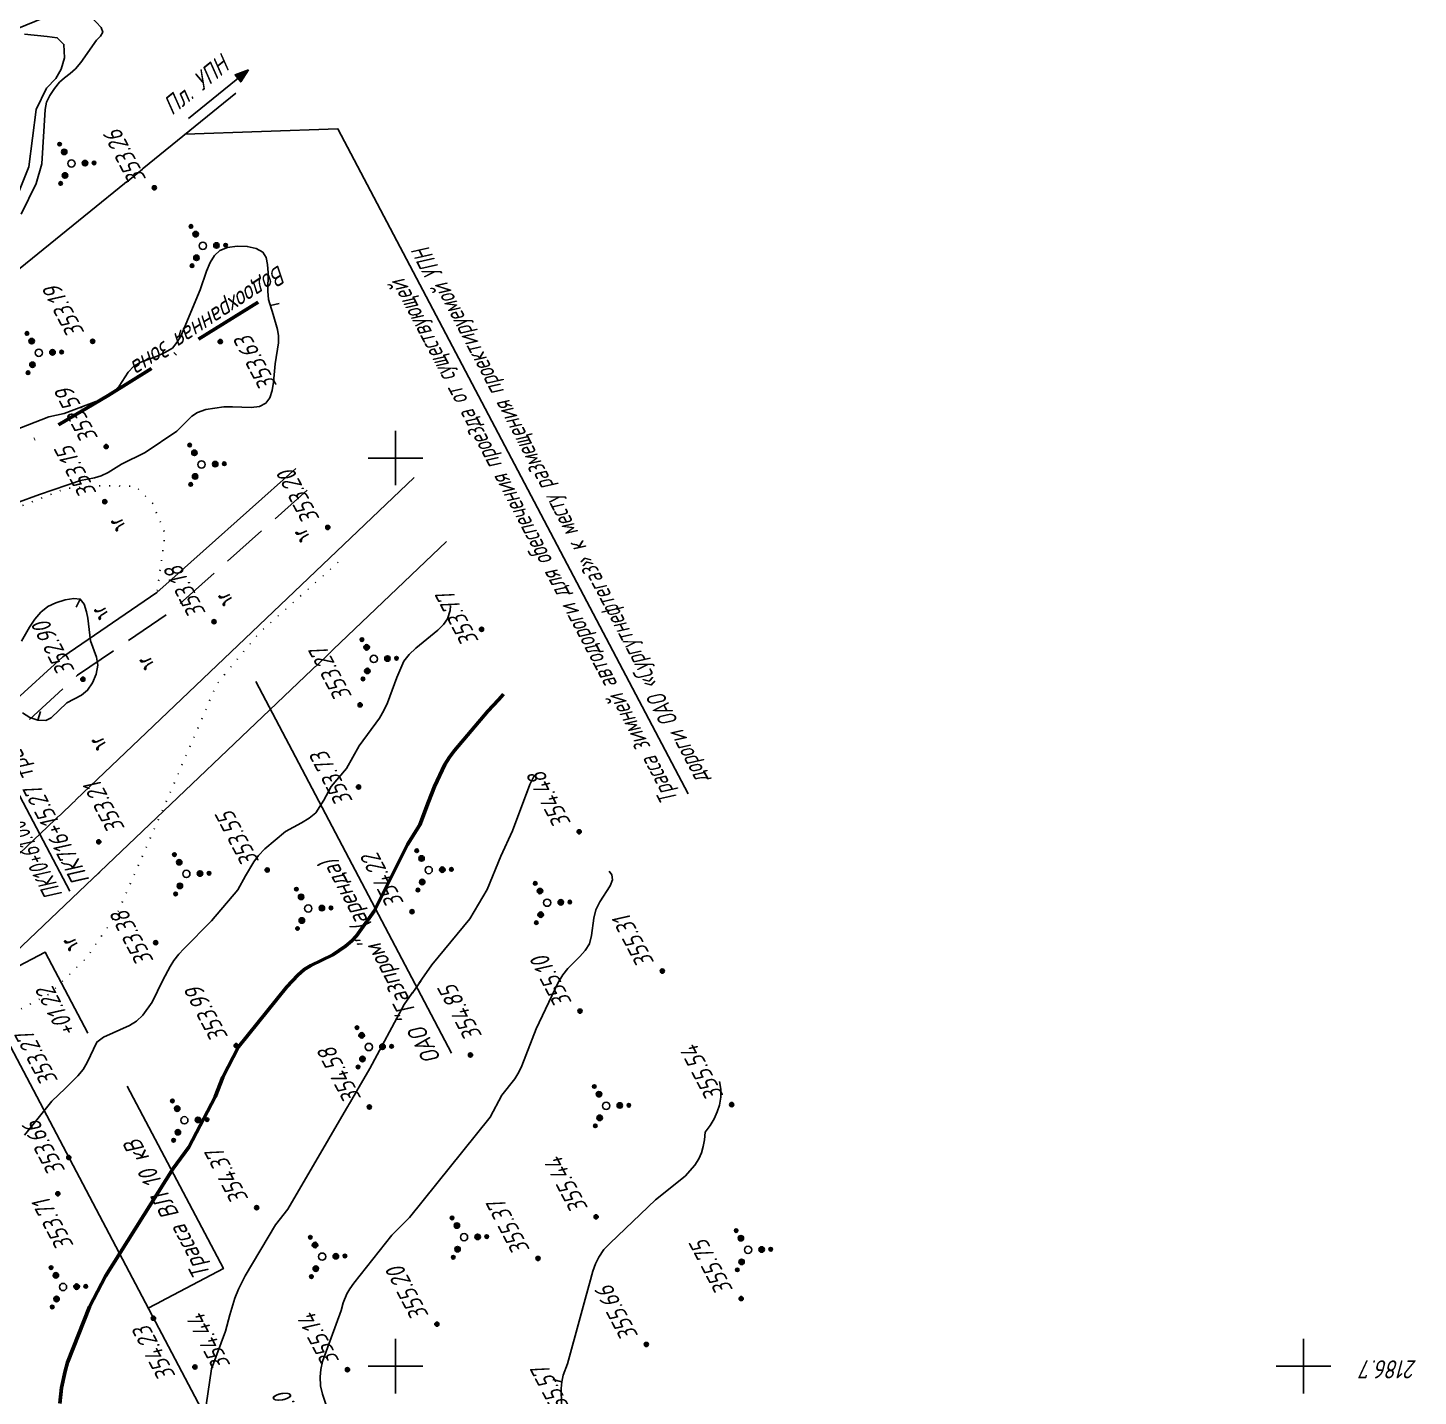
# Model space of a CAD drawing. Extents: x 1519167 to 1519613, y 2186570 to 2187012.
# Drawn here: x 1519459.5 to 1519612.6, y 2186696.7 to 2186847.4 of the extents above; entities that cross this region are included whole.
import ezdxf
from ezdxf.enums import TextEntityAlignment as Align

# ---------------------------------------------------------------- set-up
doc = ezdxf.new("R2010")
doc.units = 0
for name, pattern in [('ACAD_ISO10W100', [18, 12, -3, 0, -3]), ('ИИDash_50_20', [7, 5, -2]), ('ИИDot', [1, 0, -1])]:
    doc.linetypes.add(name, pattern=pattern)
for name, color, linetype, lineweight in [('ИИ_ГЕОСЕТКА_025', 3, 'Continuous', 25), ('ИИ_ГИДРОГРАФИЯ_025', 3, 'Continuous', 25), ('ИИ_ГИДРОЛОГИЯ_025', 150, 'Continuous', 25), ('ИИ_ГРАНИЦА_025', 7, 'Continuous', 25), ('ИИ_ДОРОГА_025', 7, 'Continuous', 25), ('ИИ_КОНТУР_025', 7, 'ИИDot', 25), ('ИИ_ОТМЕТКА_025', 7, 'Continuous', 25), ('ИИ_ПИКЕТАЖ_025', 7, 'Continuous', 25), ('ИИ_РАЗМЕР_025', 7, 'Continuous', 25), ('ИИ_РЕЛЬЕФ_025', 34, 'Continuous', 25), ('ИИ_РЕЛЬЕФ_050', 34, 'Continuous', 50), ('ИИ_ТЕКСТ_025', 7, 'Continuous', 25), ('ИИ_ТРАССА_АД_025', 1, 'Continuous', 25), ('ИИ_ТРАССА_ЛЭП_025', 7, 'Continuous', 25), ('ИИ_УГОДЬЯ_025', 7, 'Continuous', 25)]:
    doc.layers.add(name, color=color, linetype=linetype, lineweight=lineweight)
doc.styles.add('VNIPISIMPLEXCUR', font='simplex.shx', dxfattribs={"width": 0.8, "oblique": 15})
doc.linetypes.add('ИИ05485', pattern='A,19.47,-0.53,[37,3dservice.shx,S=1.5,R=0,X=0,Y=0],-0.53,19.47', length=40)
doc.dimstyles.new('ИИ-1000-м-dm$2', dxfattribs={"dimtxt": 2.5, "dimasz": 2.5, "dimexe": 1.25, "dimexo": 0, "dimgap": 1, "dimtad": 2, "dimtoh": 1, "dimzin": 1, "dimdsep": 46, "dimtxsty": 'VNIPISIMPLEXCUR', "dimcen": 2.5, "dimaunit": 1, "dimazin": 0, "dimtfac": 1, "dimtmove": 1, "dimatfit": 2, "dimfxl": 1, "dimarcsym": 0})

# ---------------------------------------------------------------- blocks, each defined once
blk = doc.blocks.new('ИИ053952')
at = {"linetype": 'Continuous', "lineweight": 25}
h = blk.add_hatch(color=0, dxfattribs=at)
edge = h.paths.add_edge_path()
edge.add_arc((-1.31, 2.13), 0.2, 0, 360)
h = blk.add_hatch(color=0, dxfattribs=at)
edge = h.paths.add_edge_path()
edge.add_arc((-0.79, 1.28), 0.3, 0, 360)
h = blk.add_hatch(color=0, dxfattribs=at)
edge = h.paths.add_edge_path()
edge.add_arc((1.5, 0.04), 0.3, 0, 360)
h = blk.add_hatch(color=0, dxfattribs=at)
edge = h.paths.add_edge_path()
edge.add_arc((2.5, 0.07), 0.2, 0, 360)
h = blk.add_hatch(color=0, dxfattribs=at)
edge = h.paths.add_edge_path()
edge.add_arc((-0.71, -1.32), 0.3, 0, 360)
h = blk.add_hatch(color=0, dxfattribs=at)
edge = h.paths.add_edge_path()
edge.add_arc((-1.19, -2.2), 0.2, 0, 360)
at = {"color": 0, "linetype": 'Continuous', "lineweight": 25}
for centre, radius in [((-1.31, 2.13), 0.2), ((-0.79, 1.28), 0.3), ((0, 0), 0.4), ((1.5, 0.04), 0.3), ((2.5, 0.07), 0.2), ((-0.71, -1.32), 0.3), ((-1.19, -2.2), 0.2)]:
    blk.add_circle(centre, radius, dxfattribs=at)
blk = doc.blocks.new('ИИ05403')
at = {"linetype": 'Continuous', "lineweight": 25}
for points in [[(-0.37, 1.1), (-0.43, 1.16), (-0.48, 1.18), (-0.52, 1.19), (-0.56, 1.17), (-0.58, 1.14), (-0.59, 1.09), (-0.57, 1.06), (-0.53, 1.04), (-0.48, 1.02), (-0.42, 1), (-0.36, 0.95), (-0.32, 0.9), (-0.28, 0.81), (-0.25, 0.71), (-0.23, 0.63), (-0.24, 0.69), (-0.25, 0.79), (-0.28, 0.88), (-0.3, 0.97), (-0.33, 1.04)], [(0.42, 1), (0.48, 1.02), (0.53, 1.04), (0.57, 1.06), (0.59, 1.09), (0.58, 1.14), (0.56, 1.17), (0.52, 1.19), (0.48, 1.18), (0.43, 1.16), (0.37, 1.1), (0.33, 1.04), (0.3, 0.97), (0.28, 0.88), (0.25, 0.79), (0.24, 0.69), (0.23, 0.63), (0.25, 0.71), (0.28, 0.81), (0.32, 0.9), (0.36, 0.95)]]:
    blk.add_hatch(color=0, dxfattribs=at).paths.add_polyline_path(points)
at = {"color": 0, "linetype": 'Continuous', "lineweight": 25}
for points in [[(-0.23, 0.63), (-0.25, 0.71), (-0.28, 0.81), (-0.32, 0.9), (-0.36, 0.95), (-0.42, 1), (-0.48, 1.02), (-0.53, 1.04), (-0.57, 1.06), (-0.59, 1.09), (-0.58, 1.14), (-0.56, 1.17), (-0.52, 1.19), (-0.48, 1.18), (-0.43, 1.16), (-0.37, 1.1), (-0.33, 1.04), (-0.3, 0.97), (-0.28, 0.88), (-0.25, 0.79), (-0.24, 0.69), (-0.23, 0.63), (-0.2, 0)], [(0.23, 0.63), (0.25, 0.71), (0.28, 0.81), (0.32, 0.9), (0.36, 0.95), (0.42, 1), (0.48, 1.02), (0.53, 1.04), (0.57, 1.06), (0.59, 1.09), (0.58, 1.14), (0.56, 1.17), (0.52, 1.19), (0.48, 1.18), (0.43, 1.16), (0.37, 1.1), (0.33, 1.04), (0.3, 0.97), (0.28, 0.88), (0.25, 0.79), (0.24, 0.69), (0.23, 0.63), (0.2, 0)]]:
    blk.add_lwpolyline(points, dxfattribs=at)
blk = doc.blocks.new('ИИ15008')
at = {"linetype": 'Continuous', "lineweight": 25}
blk.add_hatch(color=0, dxfattribs=at).paths.add_polyline_path([(0, 0), (1.5, -0.5), (1.5, 0.5)])
at = {"color": 0, "linetype": 'Continuous', "lineweight": 25}
blk.add_lwpolyline([(0, 0), (1.5, -0.5), (1.5, 0.5)], close=True, dxfattribs=at)
blk.add_lwpolyline([(8.5, 0), (0, 0)], dxfattribs=at)
blk = doc.blocks.new('ИИ053296')
at = {"color": 0, "linetype": 'Continuous', "lineweight": 25}
blk.add_lwpolyline([(0, 0), (1, 0)], dxfattribs=at)
blk = doc.blocks.new('ИИ05012')
at = {"color": 0, "linetype": 'Continuous', "lineweight": 25, "flags": 128}
for points in [[(0, 3), (0, -3)], [(-3, 0), (3, 0)]]:
    blk.add_lwpolyline(points, dxfattribs=at)
blk = doc.blocks.new('PICKET')
at = {"color": 0, "linetype": 'Continuous', "lineweight": 25}
for p, q in [((-0.23, 0), (0.23, 0)), ((0, 0.23), (0, -0.23))]:
    blk.add_line(p, q, dxfattribs=at)
blk.add_circle((0, 0), 0.23, dxfattribs=at)
at = {"color": 0, "linetype": 'Continuous', "style": 'VNIPISIMPLEXCUR', "oblique": 15, "width": 0.8}
blk.add_attdef('OTMETKA', (1.25, 0.3), '', height=2, dxfattribs=at)
at = {"color": 8, "linetype": 'Continuous', "style": 'VNIPISIMPLEXCUR', "oblique": 15, "width": 0.8, "flags": 1}
blk.add_attdef('NOMER', (1.25, -2.7), '', height=2, dxfattribs=at)
blk = doc.blocks.new('*D42')
at = {"layer": 'Defpoints', "color": 0, "transparency": 16777216}
for p in [(1519482.41, 2186840.19), (1519363.31, 2186746.82), (1519375.85, 2186713.32), (1519273.87, 2186671.02), (1519434.06, 2186602.84)]:
    blk.add_point(p, dxfattribs=at)
at = {"layer": 'ИИ_РАЗМЕР_025', "color": 0, "lineweight": -2, "transparency": 16777216}
for p, q in [((1519367.83, 2186756.78), (1519364.26, 2186763.56)), ((1519362.07, 2186747.22), (1519367.83, 2186756.78)), ((1519360.93, 2186741.64), (1519357.69, 2186747.79))]:
    blk.add_line(p, q, dxfattribs=at)
blk.add_arc((1519360.93, 2186741.64), 5.7, 59.2744, 97.5583, dxfattribs=at)
at = {"layer": 'ИИ_РАЗМЕР_025', "color": 0, "transparency": 16777216}
for points in [[(1519360.28, 2186746.97), (1519360.08, 2186747.61), (1519358.27, 2186746.68)], [(1519364.05, 2186746.79), (1519363.62, 2186746.29), (1519365.35, 2186745.23)]]:
    blk.add_solid(points, dxfattribs=at)
at = {"layer": 'ИИ_РАЗМЕР_025', "color": 0, "transparency": 16777216, "insert": (1519364.44, 2186759.61), "char_height": 2, "attachment_point": 5, "rotation": 117.7798, "style": 'VNIPISIMPLEXCUR'}
blk.add_mtext("78°44'", dxfattribs=at)
blk = doc.blocks.new('*D43')
at = {"layer": 'Defpoints', "color": 0, "transparency": 16777216}
for p in [(1519297.92, 2186946.83), (1519482.41, 2186840.19), (1519396.45, 2186775.82), (1519273.87, 2186671.02), (1519469.34, 2186621.43)]:
    blk.add_point(p, dxfattribs=at)
at = {"layer": 'ИИ_РАЗМЕР_025', "color": 0, "lineweight": -2, "transparency": 16777216}
for p, q in [((1519395.36, 2186782.26), (1519391.79, 2186789.04)), ((1519394.4, 2186776.48), (1519395.36, 2186782.26))]:
    blk.add_line(p, q, dxfattribs=at)
blk.add_arc((1519392.51, 2186767.27), 9.41, 51.249, 105.5802, dxfattribs=at)
at = {"layer": 'ИИ_РАЗМЕР_025', "color": 0, "transparency": 16777216}
for points in [[(1519390.11, 2186776.02), (1519389.86, 2186776.64), (1519388.13, 2186775.59)], [(1519398.64, 2186774.84), (1519398.17, 2186774.37), (1519399.82, 2186773.19)]]:
    blk.add_solid(points, dxfattribs=at)
at = {"layer": 'ИИ_РАЗМЕР_025', "color": 0, "transparency": 16777216, "insert": (1519391.96, 2186785.08), "char_height": 2, "attachment_point": 5, "rotation": 117.7798, "style": 'VNIPISIMPLEXCUR'}
blk.add_mtext("78°44'", dxfattribs=at)
blk = doc.blocks.new('ИИ15002')
at = {"linetype": 'Continuous', "lineweight": 25}
h = blk.add_hatch(color=0, dxfattribs=at)
edge = h.paths.add_edge_path()
edge.add_arc((0, 0), 0.3, 0, 360)
at = {"color": 0, "linetype": 'Continuous', "lineweight": 25}
blk.add_circle((0, 0), 0.3, dxfattribs=at)
at = {"color": 0, "linetype": 'Continuous', "style": 'VNIPISIMPLEXCUR', "oblique": 15, "width": 0.8}
blk.add_attdef('STATIONING', (1, 1.3), '', height=2, rotation=90, dxfattribs=at)
at = {"color": 7, "linetype": 'Continuous', "style": 'VNIPISIMPLEXCUR', "oblique": 15, "width": 0.8}
blk.add_attdef('HEIGHT', text='', height=2, dxfattribs=at).set_placement((0, -1.3), align=Align.TOP_CENTER)
blk = doc.blocks.new('ИИ150022')
at = {"linetype": 'Continuous', "lineweight": 25}
h = blk.add_hatch(color=0, dxfattribs=at)
edge = h.paths.add_edge_path()
edge.add_arc((0, 0), 0.3, 0, 360)
at = {"color": 0, "linetype": 'Continuous', "lineweight": 25}
blk.add_circle((0, 0), 0.3, dxfattribs=at)
at = {"color": 0, "linetype": 'Continuous', "style": 'VNIPISIMPLEXCUR', "oblique": 15, "width": 0.8}
for tag, p in [('STATIONING1', (1, 4.7)), ('STATIONING2', (1, 1.3))]:
    blk.add_attdef(tag, p, '', height=2, dxfattribs=at)
at = {"color": 7, "linetype": 'Continuous', "style": 'VNIPISIMPLEXCUR', "oblique": 15, "width": 0.8}
blk.add_attdef('HEIGHT', text='', height=2, dxfattribs=at).set_placement((0, -1.3), align=Align.TOP_CENTER)

msp = doc.modelspace()

# ---------------------------------------------------------------- linework, layer by layer
at = {"layer": 'ИИ_ГИДРОГРАФИЯ_025', "flags": 128}
msp.add_lwpolyline([(1519457.104, 2186825.721), (1519459.631, 2186832.056), (1519460.426, 2186838.369), (1519461.566, 2186840.745), (1519462.606, 2186841.784), (1519463.2, 2186842.824), (1519463.547, 2186844.061), (1519463.498, 2186845.546), (1519462.751, 2186846.286), (1519461.662, 2186846.435), (1519459.135, 2186846.682)], dxfattribs=at)

# ---------------------------------------------------------------- block references
at = {"layer": 'ИИ_ГЕОСЕТКА_025'}
for p in [(1519500, 2186700), (1519600, 2186700)]:
    msp.add_blockref('ИИ05012', p, dxfattribs=at)
at = {"layer": 'ИИ_РЕЛЬЕФ_025', "rotation": 72.40562844251751}
msp.add_blockref('ИИ053296', (1519460.604, 2186771.129, 353), dxfattribs=at)
at = {"layer": 'ИИ_УГОДЬЯ_025'}
for p in [(1519478.648, 2186799.297), (1519503.661, 2186754.635), (1519490.401, 2186750.401), (1519516.704, 2186751.041), (1519523.201, 2186728.671), (1519491.935, 2186712.068)]:
    msp.add_blockref('ИИ053952', p, dxfattribs=at)
at = {"layer": 'ИИ_УГОДЬЯ_025', "rotation": 117.7797222222222}
for p in [(1519470.046, 2186793.026), (1519481.847, 2186784.808), (1519468.174, 2186783.28), (1519473.189, 2186777.753), (1519467.929, 2186768.901), (1519464.849, 2186746.814)]:
    msp.add_blockref('ИИ05403', p, dxfattribs=at)

# ---------------------------------------------------------------- wipeouts: each hides what was drawn before it
at = {"lineweight": 0}
for points, layer in [([(1519612.63, 2186700.798), (1519604.195, 2186700.798), (1519604.195, 2186698.518), (1519612.63, 2186698.518)], 'ИИ_ГЕОСЕТКА_025'), ([(1519487.003, 2186821.367), (1519467.07, 2186808.225), (1519468.325, 2186806.322), (1519488.258, 2186819.463)], 'ИИ_ГИДРОЛОГИЯ_025'), ([(1519472.744, 2186830.758), (1519468.824, 2186838.197), (1519466.807, 2186837.135), (1519470.726, 2186829.695)], 'ИИ_ОТМЕТКА_025'), ([(1519465.946, 2186813.855), (1519462.169, 2186821.025), (1519460.151, 2186819.962), (1519463.928, 2186812.792)], 'ИИ_ОТМЕТКА_025'), ([(1519479.314, 2186782.978), (1519475.501, 2186790.215), (1519473.484, 2186789.152), (1519477.296, 2186781.915)], 'ИИ_ОТМЕТКА_025'), ([(1519464.874, 2186776.648), (1519460.931, 2186784.132), (1519458.914, 2186783.069), (1519462.856, 2186775.585)], 'ИИ_ОТМЕТКА_025'), ([(1519466.62, 2186758.74), (1519462.914, 2186765.776), (1519460.896, 2186764.713), (1519464.603, 2186757.678)], 'ИИ_ОТМЕТКА_025'), ([(1519485.174, 2186755.638), (1519481.219, 2186763.145), (1519479.202, 2186762.082), (1519483.156, 2186754.575)], 'ИИ_ОТМЕТКА_025'), ([(1519472.893, 2186747.637), (1519468.938, 2186755.144), (1519466.921, 2186754.081), (1519470.876, 2186746.574)], 'ИИ_ОТМЕТКА_025'), ([(1519528.684, 2186744.508), (1519524.977, 2186751.543), (1519522.96, 2186750.481), (1519526.666, 2186743.445)], 'ИИ_ОТМЕТКА_025'), ([(1519519.624, 2186740.098), (1519515.823, 2186747.312), (1519513.806, 2186746.25), (1519517.606, 2186739.035)], 'ИИ_ОТМЕТКА_025'), ([(1519507.554, 2186735.268), (1519503.599, 2186742.775), (1519501.582, 2186741.712), (1519505.536, 2186734.205)], 'ИИ_ОТМЕТКА_025'), ([(1519496.424, 2186729.538), (1519492.469, 2186737.045), (1519490.452, 2186735.982), (1519494.406, 2186728.475)], 'ИИ_ОТМЕТКА_025'), ([(1519536.324, 2186729.808), (1519532.429, 2186737.201), (1519530.412, 2186736.138), (1519534.306, 2186728.745)], 'ИИ_ОТМЕТКА_025'), ([(1519521.089, 2186716.887), (1519517.194, 2186724.281), (1519515.177, 2186723.218), (1519519.072, 2186715.824)], 'ИИ_ОТМЕТКА_025'), ([(1519537.364, 2186708.448), (1519533.409, 2186715.955), (1519531.392, 2186714.892), (1519535.346, 2186707.385)], 'ИИ_ОТМЕТКА_025'), ([(1519504.248, 2186705.706), (1519500.306, 2186713.191), (1519498.289, 2186712.128), (1519502.231, 2186704.643)], 'ИИ_ОТМЕТКА_025'), ([(1519526.924, 2186703.398), (1519523.004, 2186710.837), (1519520.987, 2186709.775), (1519524.906, 2186702.335)], 'ИИ_ОТМЕТКА_025'), ([(1519519.299, 2186693.621), (1519515.273, 2186701.263), (1519513.256, 2186700.2), (1519517.282, 2186692.558)], 'ИИ_ОТМЕТКА_025'), ([(1519475.612, 2186837.655), (1519483.399, 2186843.984), (1519481.961, 2186845.753), (1519474.174, 2186839.424)], 'ИИ_ТЕКСТ_025'), ([(1519534.616, 2186764.804), (1519496.35, 2186837.444), (1519494.333, 2186836.381), (1519532.599, 2186763.742)], 'ИИ_ТЕКСТ_025'), ([(1519477.752, 2186709.558), (1519463.713, 2186736.209), (1519461.358, 2186734.969), (1519475.398, 2186708.318)], 'ИИ_ТЕКСТ_025'), ([(1519491.325, 2186691.829), (1519487.312, 2186699.448), (1519485.294, 2186698.386), (1519489.308, 2186690.766)], 'ИИ_ТЕКСТ_025')]:
    msp.add_wipeout(points, dxfattribs=at).dxf.layer = layer

# ---------------------------------------------------------------- next in the draw order: linework, layer by layer
at = {"layer": 'ИИ_ПИКЕТАЖ_025', "color": 7}
msp.add_lwpolyline([(1519454.134, 2186741.76), (1519461.412, 2186745.594), (1519466.107, 2186736.68)], dxfattribs=at)
at = {"layer": 'ИИ_РЕЛЬЕФ_025'}
for points, elevation in [([(1519458.505, 2186847.339), (1519462.911, 2186849.128), (1519463.769, 2186849.278), (1519464.713, 2186849.19), (1519465.666, 2186848.927), (1519466.478, 2186848.527), (1519467.044, 2186847.989), (1519467.58, 2186847.421), (1519467.792, 2186846.886), (1519467.525, 2186846.44), (1519467.082, 2186846.032), (1519465.352, 2186843.557), (1519464.775, 2186842.864), (1519464.164, 2186842.328), (1519463.554, 2186841.885), (1519462.992, 2186841.379), (1519462.436, 2186840.685), (1519461.934, 2186839.92), (1519461.577, 2186839.178), (1519461.426, 2186838.375), (1519461.065, 2186832.398), (1519460.45, 2186830.237), (1519458.774, 2186826.864)], 353), ([(1519458.805, 2186779.832), (1519459.717, 2186781.386), (1519460.3, 2186782.247), (1519460.96, 2186783.03), (1519461.7, 2186783.638), (1519462.588, 2186784.075), (1519463.615, 2186784.402), (1519464.581, 2186784.554), (1519465.288, 2186784.463), (1519465.726, 2186783.911), (1519465.959, 2186783.081), (1519466.116, 2186782.382), (1519466.42, 2186779.881), (1519467.086, 2186778.086), (1519467.213, 2186777.19), (1519467.036, 2186776.222), (1519466.641, 2186775.256), (1519466.098, 2186774.437), (1519465.424, 2186773.885), (1519463.808, 2186773.047), (1519462.086, 2186771.39), (1519461.514, 2186771.092), (1519460.604, 2186771.129), (1519459.742, 2186771.449), (1519458.935, 2186771.949)], 353), ([(1519535.701, 2186731.366), (1519535.836, 2186730.495), (1519535.828, 2186729.622), (1519535.678, 2186728.748), (1519535.438, 2186728.003), (1519535.094, 2186727.256), (1519534.647, 2186726.509), (1519534.097, 2186725.76)], 355.5), ([(1519534.097, 2186725.76), (1519534.027, 2186724.947), (1519533.89, 2186724.187), (1519533.687, 2186723.482), (1519533.417, 2186722.83), (1519532.972, 2186722.145), (1519531.889, 2186720.93), (1519528.652, 2186718.312), (1519523.632, 2186713.54), (1519522.963, 2186712.836), (1519522.388, 2186712.024), (1519522.032, 2186711.282), (1519521.743, 2186710.462), (1519518.964, 2186700.266), (1519518.481, 2186699.016), (1519518.305, 2186698.266), (1519518.246, 2186697.535), (1519518.285, 2186695.773)], 355.5)]:
    msp.add_lwpolyline(points, dxfattribs=dict(at, elevation=elevation))

# ---------------------------------------------------------------- next in the draw order: block references
at = {"layer": 'ИИ_ОТМЕТКА_025', "rotation": 117.7797222222222}
for p, values in [((1519473.45, 2186829.76, 353.26), {'OTMETKA': '353.26'}), ((1519466.652, 2186812.857, 353.19), {'OTMETKA': '353.19'}), ((1519480.02, 2186781.98, 353.18), {'OTMETKA': '353.18'}), ((1519465.58, 2186775.65, 352.9), {'OTMETKA': '352.90'}), ((1519485.88, 2186754.64, 353.55), {'OTMETKA': '353.55'}), ((1519529.39, 2186743.51, 355.31), {'OTMETKA': '355.31'}), ((1519520.33, 2186739.1, 355.1), {'OTMETKA': '355.10'}), ((1519537.03, 2186728.81, 355.54), {'OTMETKA': '355.54'}), ((1519497.13, 2186728.54, 354.58), {'OTMETKA': '354.58'}), ((1519522.1, 2186716.45, 355.44), {'OTMETKA': '355.44'}), ((1519538.07, 2186707.45, 355.75), {'OTMETKA': '355.75'}), ((1519504.56, 2186704.63, 355.2), {'OTMETKA': '355.20'}), ((1519527.63, 2186702.4, 355.66), {'OTMETKA': '355.66'}), ((1519520.58, 2186693.567, 355.57), {'OTMETKA': '355.57'})]:
    msp.add_blockref('PICKET', p, dxfattribs=at).add_auto_attribs(values)
at = {"layer": 'ИИ_ОТМЕТКА_025'}
ref = msp.add_blockref('PICKET', (1519467.326, 2186757.742, 353.21), dxfattribs=dict(at, rotation=117.7797222222222))
ref.add_attrib('OTMETKA', '353.21', (1519470.249, 2186759.25, 353.21), dxfattribs={"layer": '0', "color": 0, "linetype": 'Continuous', "height": 2, "rotation": 117.77972, "style": 'VNIPISIMPLEXCUR', "oblique": 15, "width": 0.8})
ref = msp.add_blockref('PICKET', (1519473.599, 2186746.639, 353.38), dxfattribs=dict(at, rotation=117.7797222222222))
ref.add_attrib('OTMETKA', '353.38', (1519473.419, 2186744.661, 353.38), dxfattribs={"layer": '0', "color": 0, "linetype": 'Continuous', "height": 2, "rotation": 117.77972, "style": 'VNIPISIMPLEXCUR', "oblique": 15, "width": 0.8})
ref = msp.add_blockref('PICKET', (1519508.26, 2186734.27, 354.85), dxfattribs=dict(at, rotation=117.7797222222222))
ref.add_attrib('OTMETKA', '354.85', (1519509.59, 2186736.383, 354.85), dxfattribs={"layer": '0', "color": 0, "linetype": 'Continuous', "height": 2, "rotation": 117.77972, "style": 'VNIPISIMPLEXCUR', "oblique": 15, "width": 0.8})
at = {"layer": 'ИИ_ПИКЕТАЖ_025', "color": 7}
ref = msp.add_blockref('ИИ15002', (1519454.134, 2186741.76), dxfattribs=dict(at, rotation=117.7792673798896))
ref.add_attrib('STATIONING', '+01.22', (1519464.952, 2186736.802), dxfattribs={"layer": '0', "color": 0, "linetype": 'Continuous', "height": 2, "rotation": 117.77972, "style": 'VNIPISIMPLEXCUR', "oblique": 15, "width": 0.8})
ref = msp.add_blockref('ИИ15002', (1519456.137, 2186737.958, 353.27), dxfattribs=dict(at, rotation=117.7792673706902))
ref.add_attrib('STATIONING', '+97.00', (1519455.641, 2186736.482, 353.27), dxfattribs={"layer": '0', "color": 0, "linetype": 'Continuous', "height": 2, "rotation": 207.77927, "style": 'VNIPISIMPLEXCUR', "oblique": 15, "width": 0.8})
ref.add_attrib('HEIGHT', '353.27', dxfattribs={"layer": '0', "color": 7, "linetype": 'Continuous', "height": 2, "rotation": 117.77927, "style": 'VNIPISIMPLEXCUR', "oblique": 15, "width": 0.8}).set_placement((1519459.641, 2186733.334, 353.27), align=Align.TOP_CENTER)
at = {"layer": 'ИИ_РЕЛЬЕФ_025'}
for p, rotation in [((1519486.23, 2186816.782, 353.5), 13.4051986259119), ((1519465.288, 2186784.463, 353), 242.8070362185846), ((1519518.305, 2186698.266, 355.5), 165.1794738707708)]:
    msp.add_blockref('ИИ053296', p, dxfattribs=dict(at, rotation=rotation))
at = {"layer": 'ИИ_УГОДЬЯ_025'}
for p in [(1519464.316, 2186832.435), (1519478.79, 2186823.373), (1519476.973, 2186754.213), (1519497.074, 2186735.152), (1519538.83, 2186712.813), (1519463.391, 2186708.725)]:
    msp.add_blockref('ИИ053952', p, dxfattribs=at)

# ---------------------------------------------------------------- next in the draw order: texts
at = {"layer": 'ИИ_ГЕОСЕТКА_025', "color": 7, "style": 'VNIPISIMPLEXCUR', "oblique": 15, "width": 0.8}
msp.add_text('2186.7', height=2, rotation=180, dxfattribs=at).set_placement((1519612.49, 2186700.658))
at = {"layer": 'ИИ_ТЕКСТ_025', "style": 'VNIPISIMPLEXCUR', "oblique": 15, "width": 0.8}
msp.add_text('бер.2.0', height=2, rotation=117.77972, dxfattribs=at).set_placement((1519491.326, 2186691.528))

# ---------------------------------------------------------------- next in the draw order: wipeouts: each hides what was drawn before it
at = {"lineweight": 0}
for points, layer in [([(1519487.148, 2186808.024), (1519483.158, 2186815.599), (1519481.141, 2186814.536), (1519485.131, 2186806.961)], 'ИИ_ОТМЕТКА_025'), ([(1519467.438, 2186802.263), (1519463.519, 2186809.702), (1519461.501, 2186808.64), (1519465.42, 2186801.2)], 'ИИ_ОТМЕТКА_025'), ([(1519481.754, 2186736.308), (1519477.834, 2186743.747), (1519475.817, 2186742.685), (1519479.736, 2186735.245)], 'ИИ_ОТМЕТКА_025'), ([(1519462.114, 2186719.988), (1519458.407, 2186727.023), (1519456.39, 2186725.961), (1519460.096, 2186718.925)], 'ИИ_ОТМЕТКА_025'), ([(1519484.004, 2186718.458), (1519479.978, 2186726.1), (1519477.961, 2186725.037), (1519481.986, 2186717.395)], 'ИИ_ОТМЕТКА_025'), ([(1519514.994, 2186712.868), (1519510.968, 2186720.51), (1519508.951, 2186719.447), (1519512.976, 2186711.805)], 'ИИ_ОТМЕТКА_025'), ([(1519477.203, 2186700.918), (1519473.309, 2186708.311), (1519471.291, 2186707.248), (1519475.186, 2186699.855)], 'ИИ_ОТМЕТКА_025'), ([(1519494.01, 2186700.625), (1519490.257, 2186707.749), (1519488.24, 2186706.687), (1519491.992, 2186699.563)], 'ИИ_ОТМЕТКА_025'), ([(1519475.612, 2186837.655), (1519483.399, 2186843.984), (1519481.961, 2186845.753), (1519474.174, 2186839.424)], 'ИИ_ТЕКСТ_025'), ([(1519531.123, 2186762.864), (1519493.244, 2186834.77), (1519491.227, 2186833.707), (1519529.106, 2186761.802)], 'ИИ_ТЕКСТ_025')]:
    msp.add_wipeout(points, dxfattribs=at).dxf.layer = layer

# ---------------------------------------------------------------- next in the draw order: linework, layer by layer
at = {"layer": 'ИИ_ТЕКСТ_025'}
msp.add_lwpolyline([(1519472.771, 2186706.38), (1519481.055, 2186710.744), (1519470.468, 2186730.841)], dxfattribs=at)

# ---------------------------------------------------------------- next in the draw order: block references
at = {"layer": 'ИИ_ГЕОСЕТКА_025'}
msp.add_blockref('ИИ05012', (1519500, 2186800), dxfattribs=at)
at = {"layer": 'ИИ_ОТМЕТКА_025'}
ref = msp.add_blockref('PICKET', (1519480.706, 2186812.83, 353.63), dxfattribs=dict(at, rotation=117.7797222222222))
ref.add_attrib('OTMETKA', '353.63', (1519487.007, 2186807.992, 353.63), dxfattribs={"layer": '0', "color": 0, "linetype": 'Continuous', "height": 2, "rotation": 117.77972, "style": 'VNIPISIMPLEXCUR', "oblique": 15, "width": 0.8})
at = {"layer": 'ИИ_ОТМЕТКА_025', "rotation": 117.7797222222222}
for p, values in [((1519482.46, 2186735.31, 353.99), {'OTMETKA': '353.99'}), ((1519484.71, 2186717.46, 354.37), {'OTMETKA': '354.37'}), ((1519515.7, 2186711.87, 355.37), {'OTMETKA': '355.37'}), ((1519494.716, 2186699.628, 355.14), {'OTMETKA': '355.14'})]:
    msp.add_blockref('PICKET', p, dxfattribs=at).add_auto_attribs(values)
at = {"layer": 'ИИ_ОТМЕТКА_025'}
ref = msp.add_blockref('PICKET', (1519464.024, 2186722.984, 353.66), dxfattribs=dict(at, rotation=117.7792673703056))
ref.add_attrib('OTMETKA', '353.66', (1519463.69, 2186721.549, 353.66), dxfattribs={"layer": '0', "color": 0, "linetype": 'Continuous', "height": 2, "rotation": 117.77927, "style": 'VNIPISIMPLEXCUR', "oblique": 15, "width": 0.8})
ref = msp.add_blockref('PICKET', (1519462.82, 2186718.99, 353.71), dxfattribs=dict(at, rotation=117.7797222222222))
ref.add_attrib('OTMETKA', '353.71', (1519464.615, 2186713.309, 353.71), dxfattribs={"layer": '0', "color": 0, "linetype": 'Continuous', "height": 2, "rotation": 117.77972, "style": 'VNIPISIMPLEXCUR', "oblique": 15, "width": 0.8})
ref = msp.add_blockref('PICKET', (1519473.346, 2186705.289, 354.23), dxfattribs=dict(at, rotation=117.7792673703056))
ref.add_attrib('OTMETKA', '354.23', (1519475.837, 2186698.949, 354.23), dxfattribs={"layer": '0', "color": 0, "linetype": 'Continuous', "height": 2, "rotation": 117.77927, "style": 'VNIPISIMPLEXCUR', "oblique": 15, "width": 0.8})
ref = msp.add_blockref('PICKET', (1519477.91, 2186699.92, 354.44), dxfattribs=dict(at, rotation=117.7797222222222))
ref.add_attrib('OTMETKA', '354.44', (1519481.883, 2186700.131, 354.44), dxfattribs={"layer": '0', "color": 0, "linetype": 'Continuous', "height": 2, "rotation": 117.77972, "style": 'VNIPISIMPLEXCUR', "oblique": 15, "width": 0.8})
at = {"layer": 'ИИ_ТЕКСТ_025', "rotation": 219.1015686419404}
msp.add_blockref('ИИ15008', (1519483.814, 2186842.751), dxfattribs=at)
at = {"layer": 'ИИ_УГОДЬЯ_025'}
for p in [(1519460.732, 2186811.596), (1519476.754, 2186727.082), (1519507.551, 2186714.207)]:
    msp.add_blockref('ИИ053952', p, dxfattribs=at)

# ---------------------------------------------------------------- next in the draw order: texts
at = {"layer": 'ИИ_ГИДРОЛОГИЯ_025', "style": 'VNIPISIMPLEXCUR', "oblique": 15, "width": 0.8}
msp.add_text('Водоохранная зона', height=2, rotation=213.39593, dxfattribs=at).set_placement((1519487.218, 2186821.34))
at = {"layer": 'ИИ_ТЕКСТ_025', "style": 'VNIPISIMPLEXCUR', "oblique": 15, "width": 0.8}
for s, rotation, p in [('Пл. УПН', 39.10164, (1519475.395, 2186837.659)), ('Трасса ВЛ 10 кВ', 117.77972, (1519479.699, 2186710.168))]:
    msp.add_text(s, height=2, rotation=rotation, dxfattribs=at).set_placement(p)

# ---------------------------------------------------------------- next in the draw order: wipeouts: each hides what was drawn before it
at = {"lineweight": 0}
for points in [[(1519467.051, 2186795.68), (1519463.238, 2186802.918), (1519461.221, 2186801.855), (1519465.034, 2186794.617)], [(1519491.844, 2186793.358), (1519487.901, 2186800.842), (1519485.884, 2186799.779), (1519489.826, 2186792.295)], [(1519509.363, 2186779.892), (1519505.338, 2186787.534), (1519503.32, 2186786.472), (1519507.346, 2186778.83)], [(1519495.404, 2186773.818), (1519491.378, 2186781.46), (1519489.361, 2186780.397), (1519493.386, 2186772.755)], [(1519496.919, 2186759.574), (1519492.929, 2186767.148), (1519490.911, 2186766.086), (1519494.902, 2186758.511)], [(1519519.586, 2186758.473), (1519515.631, 2186765.98), (1519513.614, 2186764.918), (1519517.569, 2186757.411)]]:
    msp.add_wipeout(points, dxfattribs=at).dxf.layer = 'ИИ_ОТМЕТКА_025'

# ---------------------------------------------------------------- next in the draw order: linework, layer by layer
at = {"layer": 'ИИ_ГРАНИЦА_025', "color": 150, "linetype": 'ACAD_ISO10W100', "lineweight": 50, "flags": 128}
msp.add_lwpolyline([(1519250.427, 2186717.488), (1519291.685, 2186740.698), (1519298.197, 2186744.129), (1519326.471, 2186745.981), (1519340.378, 2186745.818), (1519377.427, 2186750.663), (1519409.219, 2186765.755), (1519433.566, 2186785.013), (1519446.492, 2186793.921), (1519468.344, 2186806.891), (1519484.876, 2186817.168)], dxfattribs=at)
at = {"layer": 'ИИ_ДОРОГА_025', "flags": 128}
msp.add_lwpolyline([(1519309.824, 2186624.069), (1519322.122, 2186639.578), (1519334.88, 2186653.706), (1519339.399, 2186660.405), (1519341.743, 2186666.846), (1519343.273, 2186671.431), (1519345.374, 2186675.468), (1519348.837, 2186678.771), (1519355.289, 2186684.91), (1519367.386, 2186691.03), (1519385.521, 2186698.218), (1519402.874, 2186708.9), (1519415.099, 2186717.092), (1519426.08, 2186727.026), (1519443.52, 2186748.214), (1519450.536, 2186763.278), (1519453.188, 2186767.955), (1519457.835, 2186773.061), (1519463.358, 2186778.12), (1519473.735, 2186785.182), (1519489.014, 2186798.842)], dxfattribs=at)
at = {"layer": 'ИИ_ДОРОГА_025', "linetype": 'ИИDash_50_20', "flags": 128}
msp.add_lwpolyline([(1519311.148, 2186621.555), (1519324.108, 2186637.897), (1519336.933, 2186652.099), (1519341.733, 2186659.216), (1519344.198, 2186665.989), (1519345.674, 2186670.413), (1519347.481, 2186673.885), (1519350.63, 2186676.889), (1519356.804, 2186682.763), (1519368.454, 2186688.657), (1519386.69, 2186695.885), (1519404.279, 2186706.712), (1519416.703, 2186715.038), (1519427.966, 2186725.226), (1519445.737, 2186746.817), (1519452.849, 2186762.086), (1519455.307, 2186766.419), (1519459.678, 2186771.224), (1519464.976, 2186776.076), (1519475.34, 2186783.129), (1519490.263, 2186796.471)], dxfattribs=at)
at = {"layer": 'ИИ_КОНТУР_025', "flags": 128}
for points in [[(1519453.188, 2186767.955), (1519449.737, 2186772.419), (1519448.979, 2186775.665), (1519449.304, 2186781.94), (1519451.47, 2186787.999), (1519457.425, 2186794.165), (1519463.706, 2186796.654), (1519467.712, 2186796.978), (1519471.394, 2186796.87), (1519473.235, 2186795.031), (1519474.643, 2186791.677), (1519473.735, 2186785.182)], [(1519427.966, 2186725.226), (1519444.37, 2186730.751), (1519451.903, 2186735.721), (1519461.852, 2186740.976), (1519465.973, 2186744.952), (1519469.384, 2186749.922), (1519473.08, 2186758.3), (1519480.333, 2186775.115), (1519485.023, 2186780.795), (1519494.215, 2186788.971)]]:
    msp.add_lwpolyline(points, dxfattribs=at)
at = {"layer": 'ИИ_ПИКЕТАЖ_025', "color": 7}
msp.add_lwpolyline([(1519426.272, 2186794.65), (1519438.444, 2186801.062), (1519464.129, 2186752.304)], dxfattribs=at)
at = {"layer": 'ИИ_РЕЛЬЕФ_025', "elevation": 353.5}
msp.add_lwpolyline([(1519458.19, 2186795.029), (1519460.812, 2186796.005), (1519465.311, 2186797.528), (1519466.844, 2186797.832), (1519467.596, 2186798.057), (1519468.357, 2186798.424), (1519469.846, 2186799.317), (1519472.423, 2186800.616), (1519475.936, 2186802.949), (1519477.581, 2186804.617), (1519478.194, 2186805.033), (1519479.108, 2186805.338), (1519481.083, 2186805.629), (1519482.066, 2186805.641), (1519484.112, 2186805.563), (1519485.013, 2186805.68), (1519485.723, 2186806.038), (1519486.151, 2186806.629), (1519486.415, 2186807.43), (1519486.568, 2186808.371), (1519486.764, 2186810.393), (1519487.126, 2186812.697), (1519487.135, 2186813.451), (1519487.016, 2186814.172), (1519486.543, 2186815.794), (1519486.016, 2186817.457), (1519485.963, 2186818.386), (1519485.979, 2186820.388), (1519485.926, 2186821.317), (1519485.748, 2186822.102), (1519485.385, 2186822.672), (1519484.66, 2186823.078), (1519483.674, 2186823.297), (1519482.577, 2186823.33), (1519481.522, 2186823.178), (1519480.659, 2186822.841), (1519480.067, 2186822.297), (1519479.593, 2186821.515), (1519479.197, 2186820.575), (1519478.484, 2186818.534), (1519476.358, 2186813.429), (1519475.93, 2186812.716), (1519475.429, 2186812.113), (1519474.617, 2186811.64), (1519473.744, 2186811.237), (1519471.946, 2186810.569), (1519471.182, 2186810.127), (1519470.553, 2186809.455), (1519469.559, 2186807.911), (1519468.895, 2186807.228), (1519468.158, 2186806.757), (1519467.305, 2186806.348), (1519463.504, 2186804.919), (1519461.816, 2186804.526), (1519456.431, 2186802.459)], dxfattribs=at)
at = {"layer": 'ИИ_ТЕКСТ_025'}
msp.add_lwpolyline([(1519476.848, 2186835.678), (1519493.66, 2186836.242), (1519532.234, 2186763.018)], dxfattribs=at)
at = {"layer": 'ИИ_ТРАССА_АД_025', "flags": 128}
msp.add_lwpolyline([(1519273.871, 2186671.021), (1519482.409, 2186840.189)], dxfattribs=at)

# ---------------------------------------------------------------- next in the draw order: block references
at = {"layer": 'ИИ_ОТМЕТКА_025', "rotation": 117.7797222222222}
for p, values in [((1519468.144, 2186801.265, 353.59), {'OTMETKA': '353.59'}), ((1519467.99, 2186795.2, 353.15), {'OTMETKA': '353.15'}), ((1519492.55, 2186792.36, 353.2), {'OTMETKA': '353.20'}), ((1519496.11, 2186772.82, 353.27), {'OTMETKA': '353.27'}), ((1519520.23, 2186758.85, 354.48), {'OTMETKA': '354.48'})]:
    msp.add_blockref('PICKET', p, dxfattribs=at).add_auto_attribs(values)
at = {"layer": 'ИИ_ОТМЕТКА_025'}
ref = msp.add_blockref('PICKET', (1519509.48, 2186781.14, 353.77), dxfattribs=dict(at, rotation=117.7797222222222))
ref.add_attrib('OTMETKA', '353.77', (1519509.222, 2186779.861, 353.77), dxfattribs={"layer": '0', "color": 0, "linetype": 'Continuous', "height": 2, "rotation": 117.77972, "style": 'VNIPISIMPLEXCUR', "oblique": 15, "width": 0.8})
ref = msp.add_blockref('PICKET', (1519495.935, 2186763.775, 353.73), dxfattribs=dict(at, rotation=117.7797222222222))
ref.add_attrib('OTMETKA', '353.73', (1519495.349, 2186762.252, 353.73), dxfattribs={"layer": '0', "color": 0, "linetype": 'Continuous', "height": 2, "rotation": 117.77972, "style": 'VNIPISIMPLEXCUR', "oblique": 15, "width": 0.8})
at = {"layer": 'ИИ_ПИКЕТАЖ_025', "color": 7}
ref = msp.add_blockref('ИИ150022', (1519426.272, 2186794.65, 353.2), dxfattribs=dict(at, rotation=117.7792673700388))
ref.add_attrib('STATIONING1', 'ПК10+61.00 трассы ВЛ 10 кВ к пл. УЛК N83-3', (1519463.394, 2186751.951), dxfattribs={"layer": '0', "color": 0, "linetype": 'Continuous', "height": 2, "rotation": 117.77927, "style": 'VNIPISIMPLEXCUR', "oblique": 15, "width": 0.7})
ref.add_attrib('STATIONING2', 'ПК716+15.27 трассы зимней а.д.', (1519466.402, 2186753.536), dxfattribs={"layer": '0', "color": 0, "linetype": 'Continuous', "height": 2, "rotation": 117.77927, "style": 'VNIPISIMPLEXCUR', "oblique": 15, "width": 0.8})
ref.add_attrib('HEIGHT', '353.20', dxfattribs={"layer": '0', "color": 7, "linetype": 'Continuous', "height": 2, "rotation": 117.77927, "style": 'VNIPISIMPLEXCUR', "oblique": 15, "width": 0.8}).set_placement((1519426.334, 2186788.547, 353.2), align=Align.TOP_CENTER)
at = {"layer": 'ИИ_УГОДЬЯ_025', "rotation": 117.7797222222222}
msp.add_blockref('ИИ05403', (1519490.322, 2186791.811), dxfattribs=at)
at = {"layer": 'ИИ_УГОДЬЯ_025'}
msp.add_blockref('ИИ053952', (1519497.615, 2186777.881), dxfattribs=at)

# ---------------------------------------------------------------- next in the draw order: texts
at = {"layer": 'ИИ_ТЕКСТ_025', "style": 'VNIPISIMPLEXCUR', "oblique": 15, "width": 0.7}
for s, p in [('дороги ОАО «Сургутнефтегаз» к месту размещения проектируемой УПН', (1519534.542, 2186764.644)), ('Трасса зимней автодороги для обеспечения проезда от существующей ', (1519531.183, 2186762.451))]:
    msp.add_text(s, height=2, rotation=117.77972, dxfattribs=at).set_placement(p)

# ---------------------------------------------------------------- next in the draw order: dimensions: what is measured, and where the dimension line sits
at = {"layer": 'ИИ_РАЗМЕР_025'}
for base, line1, picture, middle in [((1519396.448, 2186775.815), ((1519469.341, 2186621.426), (1519297.92, 2186946.834)), '*D43', (1519391.963, 2186785.079)), ((1519363.307, 2186746.816), ((1519434.058, 2186602.839), (1519375.849, 2186713.319)), '*D42', (1519364.436, 2186759.605))]:
    dim = msp.add_angular_dim_2l(base=base, line1=line1, line2=((1519273.871, 2186671.021), (1519482.409, 2186840.189)), dimstyle='ИИ-1000-м-dm$2', override={"dimtxt": 2, "dimasz": 2, "dimgap": 0.5}, dxfattribs=at)
    dim.commit()
    dim.dimension.update_dxf_attribs({"geometry": picture, "text_midpoint": middle, "dimtype": 162})

# ---------------------------------------------------------------- next in the draw order: wipeouts: each hides what was drawn before it
at = {"lineweight": 0}
msp.add_wipeout([(1519501.124, 2186751.058), (1519497.181, 2186758.542), (1519495.164, 2186757.479), (1519499.106, 2186749.995)], dxfattribs=at).dxf.layer = 'ИИ_ОТМЕТКА_025'

# ---------------------------------------------------------------- next in the draw order: linework, layer by layer
at = {"layer": 'ИИ_ГРАНИЦА_025', "linetype": 'ИИ05485', "flags": 128}
for points in [[(1519311.93, 2186616.812), (1519502.043, 2186797.874)], [(1519505.626, 2186790.801), (1519315.608, 2186609.83)]]:
    msp.add_lwpolyline(points, dxfattribs=at)
at = {"layer": 'ИИ_РЕЛЬЕФ_025'}
for points, elevation in [([(1519506.068, 2186783.779), (1519506.034, 2186783.2), (1519505.73, 2186782.28), (1519505.301, 2186781.66), (1519504.669, 2186781.036), (1519502.258, 2186779.077), (1519501.513, 2186778.379), (1519500.913, 2186777.648), (1519500.148, 2186775.824), (1519499.125, 2186773.055), (1519498.737, 2186772.202), (1519498.24, 2186771.361), (1519496.022, 2186768.298), (1519494.602, 2186765.82), (1519492.904, 2186763.82), (1519492.13, 2186762.342), (1519491.241, 2186760.944), (1519490.515, 2186760.352), (1519489.663, 2186759.848), (1519487.885, 2186758.892), (1519485.607, 2186756.956), (1519484.919, 2186756.227), (1519484.406, 2186755.537), (1519483.502, 2186754.013), (1519482.626, 2186752.457), (1519479.754, 2186749.03), (1519476.686, 2186745.965), (1519476.135, 2186745.365), (1519475.603, 2186744.68), (1519475.181, 2186744.015), (1519474.379, 2186742.497), (1519473.204, 2186740.102), (1519472.166, 2186738.668), (1519471.497, 2186737.989), (1519470.727, 2186737.514), (1519467.837, 2186736.238), (1519467.099, 2186735.694), (1519466.047, 2186733.441), (1519465.596, 2186732.691), (1519465.023, 2186731.981), (1519463.623, 2186730.578), (1519462.167, 2186729.179), (1519459.134, 2186725.428)], 353.5), ([(1519515.358, 2186765.074), (1519515.199, 2186764.862), (1519514.807, 2186764.067), (1519512.905, 2186758.938), (1519511.593, 2186756.178), (1519510.114, 2186752.511), (1519508.196, 2186749.279), (1519503.997, 2186744.189), (1519500.953, 2186739.843), (1519497.193, 2186732.769), (1519488.15, 2186717.311), (1519486.805, 2186715.579), (1519483.439, 2186709.972), (1519482.698, 2186708.478), (1519482.316, 2186707.504), (1519481.772, 2186705.664), (1519481.277, 2186703.848), (1519479.758, 2186699.717), (1519479.164, 2186695.726)], 354.5), ([(1519523.531, 2186754.517), (1519523.843, 2186754.123), (1519523.908, 2186753.571), (1519523.649, 2186752.895), (1519522.52, 2186751.152), (1519522.064, 2186750.242), (1519521.855, 2186749.322), (1519521.595, 2186747.425), (1519521.372, 2186746.504), (1519520.91, 2186745.786), (1519520.301, 2186745.112), (1519518.972, 2186743.798), (1519518.417, 2186743.109), (1519517.917, 2186742.271), (1519515.502, 2186737.168), (1519513.927, 2186733.065), (1519513.577, 2186732.367), (1519513.133, 2186731.658), (1519511.716, 2186729.836), (1519510.429, 2186727.418), (1519501.549, 2186716.386), (1519499.594, 2186714.44), (1519495.408, 2186709.139), (1519494.973, 2186708.512), (1519494.641, 2186707.966), (1519494.248, 2186706.988), (1519494.028, 2186706.146), (1519491.98, 2186700.531), (1519491.785, 2186699.653), (1519491.697, 2186698.818), (1519491.761, 2186697.838), (1519491.971, 2186696.917), (1519492.854, 2186694.253)], 355)]:
    msp.add_lwpolyline(points, dxfattribs=dict(at, elevation=elevation))
at = {"layer": 'ИИ_РЕЛЬЕФ_050', "elevation": 354}
msp.add_lwpolyline([(1519511.887, 2186774.016), (1519511.355, 2186773.387), (1519510.16, 2186772.117), (1519506.485, 2186767.803), (1519505.938, 2186767.051), (1519505.44, 2186766.275), (1519504.298, 2186763.833), (1519503.635, 2186762.155), (1519502.682, 2186759.618), (1519501.327, 2186757.438), (1519497.653, 2186750.116), (1519495.697, 2186747.394), (1519495.194, 2186746.835), (1519494.504, 2186746.252), (1519493.098, 2186745.301), (1519490.674, 2186744.119), (1519489.961, 2186743.671), (1519489.262, 2186743.067), (1519488.036, 2186741.76), (1519482.701, 2186735.18), (1519480.98, 2186731.844), (1519480.139, 2186729.682), (1519477.264, 2186724.136), (1519475.516, 2186721.785), (1519468.066, 2186709.921), (1519466.308, 2186706.546), (1519463.892, 2186700.418), (1519463.616, 2186699.457), (1519463.238, 2186697.621), (1519463.028, 2186695.881)], dxfattribs=at)
at = {"layer": 'ИИ_ТЕКСТ_025'}
msp.add_lwpolyline([(1519506.167, 2186734.482), (1519484.606, 2186775.411)], dxfattribs=at)
at = {"layer": 'ИИ_ТРАССА_ЛЭП_025'}
msp.add_lwpolyline([(1519333.477, 2186970.807), (1519515.992, 2186624.332)], dxfattribs=at)

# ---------------------------------------------------------------- next in the draw order: block references
at = {"layer": 'ИИ_ОТМЕТКА_025', "rotation": 117.7797222222222}
msp.add_blockref('PICKET', (1519501.83, 2186750.06, 354.22), dxfattribs=at).add_auto_attribs({'OTMETKA': '354.22'})

# ---------------------------------------------------------------- next in the draw order: texts
at = {"layer": 'ИИ_ТЕКСТ_025', "style": 'VNIPISIMPLEXCUR', "oblique": 15, "width": 0.8}
msp.add_text('ОАО "Газпром" (аренда)', height=2, rotation=117.77972, dxfattribs=at).set_placement((1519505.051, 2186733.894))

doc.saveas('drawing.dxf')
